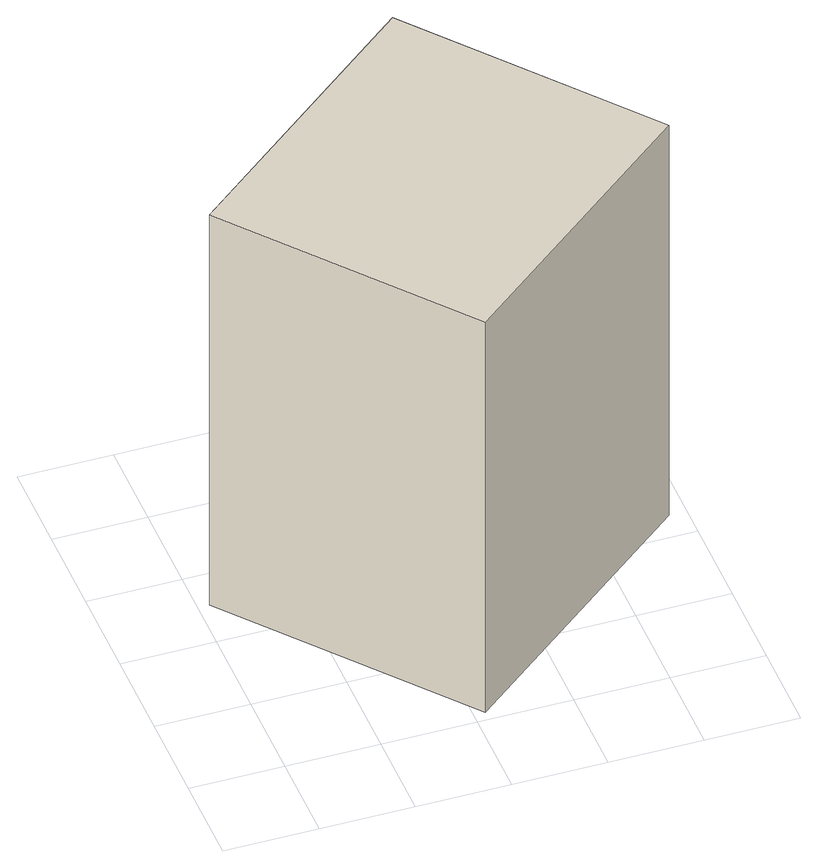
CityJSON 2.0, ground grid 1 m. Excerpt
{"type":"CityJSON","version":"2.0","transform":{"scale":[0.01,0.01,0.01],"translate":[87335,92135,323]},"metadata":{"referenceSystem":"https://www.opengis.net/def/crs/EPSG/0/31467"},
"CityObjects":{
"building1":{"type":"Building","geometry":[{"type":"Solid","lod":"1","boundaries":[[[[0,1,2,3]],[[2,4,5,3]],[[1,6,4,2]],[[0,7,6,1]],[[3,5,7,0]],[[4,6,7,5]]]]}]}
},
"vertices":[
[281,476,590],[12,255,590],[212,11,590],[481,232,590],[212,11,90],[481,232,90],[12,255,90],[281,476,90]
]}
